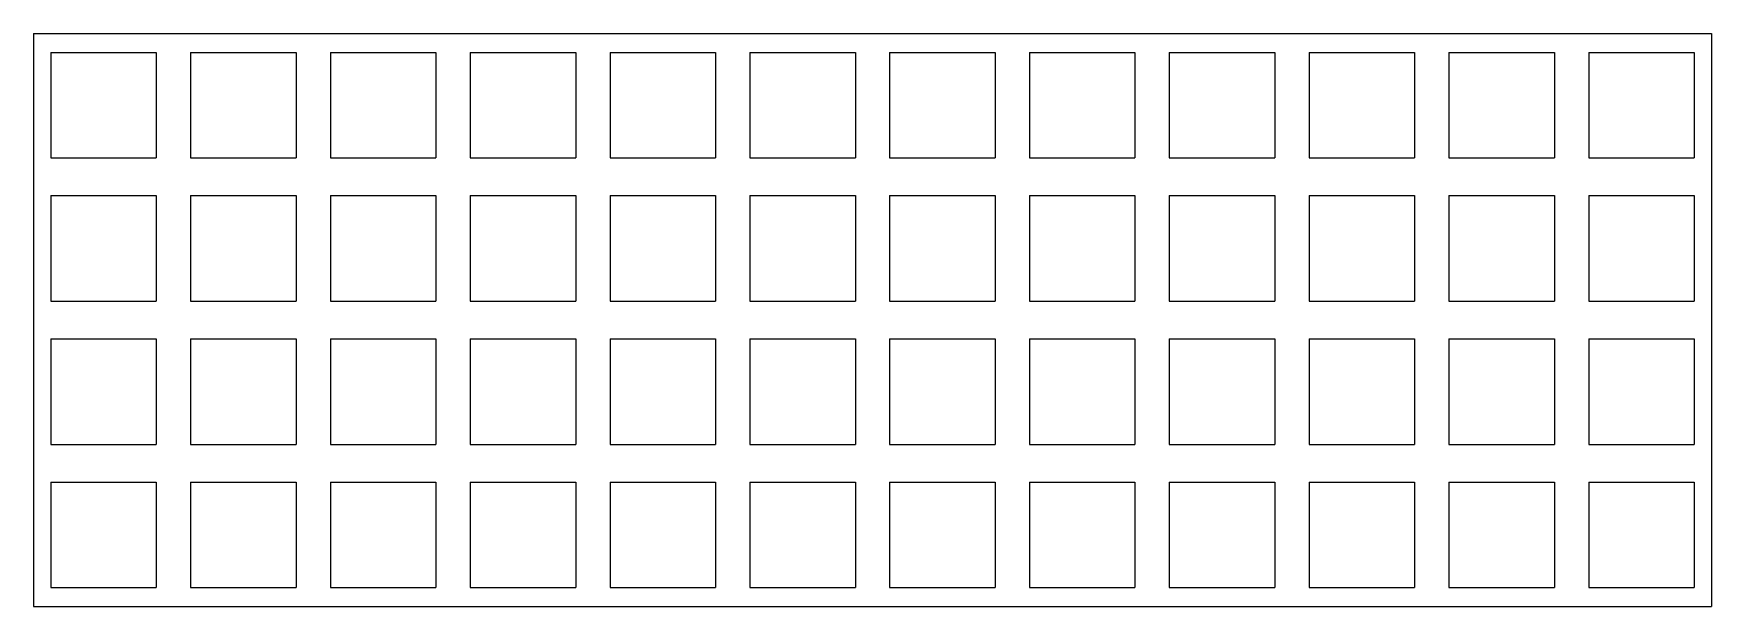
# Model space of a CAD drawing. Header units: millimetres. Extents: x 0 to 223, y -76 to 0.
import ezdxf

# ---------------------------------------------------------------- set-up
doc = ezdxf.new("R2010")
doc.units = ezdxf.units.MM

msp = doc.modelspace()

# ---------------------------------------------------------------- linework, layer by layer
for p, q in [((0, 0), (222.6, 0)), ((0, 0), (0, -76)), ((222.6, 0), (222.6, -76)), ((2.275, -2.5), (16.275, -2.5)), ((2.275, -2.5), (2.275, -16.5)), ((16.275, -2.5), (16.275, -16.5)), ((20.825, -2.5), (34.825, -2.5)), ((20.825, -2.5), (20.825, -16.5)), ((34.825, -2.5), (34.825, -16.5)), ((39.375, -2.5), (53.375, -2.5)), ((39.375, -2.5), (39.375, -16.5)), ((53.375, -2.5), (53.375, -16.5)), ((57.925, -2.5), (71.925, -2.5)), ((57.925, -2.5), (57.925, -16.5)), ((71.925, -2.5), (71.925, -16.5)), ((76.475, -2.5), (90.475, -2.5)), ((76.475, -2.5), (76.475, -16.5)), ((90.475, -2.5), (90.475, -16.5)), ((95.025, -2.5), (109.025, -2.5)), ((95.025, -2.5), (95.025, -16.5)), ((109.025, -2.5), (109.025, -16.5)), ((113.575, -2.5), (127.575, -2.5)), ((113.575, -2.5), (113.575, -16.5)), ((127.575, -2.5), (127.575, -16.5)), ((132.125, -2.5), (146.125, -2.5)), ((132.125, -2.5), (132.125, -16.5)), ((146.125, -2.5), (146.125, -16.5)), ((150.675, -2.5), (164.675, -2.5)), ((150.675, -2.5), (150.675, -16.5)), ((164.675, -2.5), (164.675, -16.5)), ((169.225, -2.5), (183.225, -2.5)), ((169.225, -2.5), (169.225, -16.5)), ((183.225, -2.5), (183.225, -16.5)), ((187.775, -2.5), (201.775, -2.5)), ((187.775, -2.5), (187.775, -16.5)), ((201.775, -2.5), (201.775, -16.5)), ((206.325, -2.5), (220.325, -2.5)), ((206.325, -2.5), (206.325, -16.5)), ((220.325, -2.5), (220.325, -16.5)), ((2.275, -16.5), (16.275, -16.5)), ((20.825, -16.5), (34.825, -16.5)), ((39.375, -16.5), (53.375, -16.5)), ((57.925, -16.5), (71.925, -16.5)), ((76.475, -16.5), (90.475, -16.5)), ((95.025, -16.5), (109.025, -16.5)), ((113.575, -16.5), (127.575, -16.5)), ((132.125, -16.5), (146.125, -16.5)), ((150.675, -16.5), (164.675, -16.5)), ((169.225, -16.5), (183.225, -16.5)), ((187.775, -16.5), (201.775, -16.5)), ((206.325, -16.5), (220.325, -16.5)), ((2.275, -21.5), (16.275, -21.5)), ((2.275, -21.5), (2.275, -35.5)), ((16.275, -21.5), (16.275, -35.5)), ((20.825, -21.5), (34.825, -21.5)), ((20.825, -21.5), (20.825, -35.5)), ((34.825, -21.5), (34.825, -35.5)), ((39.375, -21.5), (53.375, -21.5)), ((39.375, -21.5), (39.375, -35.5)), ((53.375, -21.5), (53.375, -35.5)), ((57.925, -21.5), (71.925, -21.5)), ((57.925, -21.5), (57.925, -35.5)), ((71.925, -21.5), (71.925, -35.5)), ((76.475, -21.5), (90.475, -21.5)), ((76.475, -21.5), (76.475, -35.5)), ((90.475, -21.5), (90.475, -35.5)), ((95.025, -21.5), (109.025, -21.5)), ((95.025, -21.5), (95.025, -35.5)), ((109.025, -21.5), (109.025, -35.5)), ((113.575, -21.5), (127.575, -21.5)), ((113.575, -21.5), (113.575, -35.5)), ((127.575, -21.5), (127.575, -35.5)), ((132.125, -21.5), (146.125, -21.5)), ((132.125, -21.5), (132.125, -35.5)), ((146.125, -21.5), (146.125, -35.5)), ((150.675, -21.5), (164.675, -21.5)), ((150.675, -21.5), (150.675, -35.5)), ((164.675, -21.5), (164.675, -35.5)), ((169.225, -21.5), (183.225, -21.5)), ((169.225, -21.5), (169.225, -35.5)), ((183.225, -21.5), (183.225, -35.5)), ((187.775, -21.5), (201.775, -21.5)), ((187.775, -21.5), (187.775, -35.5)), ((201.775, -21.5), (201.775, -35.5)), ((206.325, -21.5), (220.325, -21.5)), ((206.325, -21.5), (206.325, -35.5)), ((220.325, -21.5), (220.325, -35.5)), ((2.275, -35.5), (16.275, -35.5)), ((20.825, -35.5), (34.825, -35.5)), ((39.375, -35.5), (53.375, -35.5)), ((57.925, -35.5), (71.925, -35.5)), ((76.475, -35.5), (90.475, -35.5)), ((95.025, -35.5), (109.025, -35.5)), ((113.575, -35.5), (127.575, -35.5)), ((132.125, -35.5), (146.125, -35.5)), ((150.675, -35.5), (164.675, -35.5)), ((169.225, -35.5), (183.225, -35.5)), ((187.775, -35.5), (201.775, -35.5)), ((206.325, -35.5), (220.325, -35.5)), ((2.275, -40.5), (16.275, -40.5)), ((2.275, -40.5), (2.275, -54.5)), ((16.275, -40.5), (16.275, -54.5)), ((20.825, -40.5), (34.825, -40.5)), ((20.825, -40.5), (20.825, -54.5)), ((34.825, -40.5), (34.825, -54.5)), ((39.375, -40.5), (53.375, -40.5)), ((39.375, -40.5), (39.375, -54.5)), ((53.375, -40.5), (53.375, -54.5)), ((57.925, -40.5), (71.925, -40.5)), ((57.925, -40.5), (57.925, -54.5)), ((71.925, -40.5), (71.925, -54.5)), ((76.475, -40.5), (90.475, -40.5)), ((76.475, -40.5), (76.475, -54.5)), ((90.475, -40.5), (90.475, -54.5)), ((95.025, -40.5), (109.025, -40.5)), ((95.025, -40.5), (95.025, -54.5)), ((109.025, -40.5), (109.025, -54.5)), ((113.575, -40.5), (127.575, -40.5)), ((113.575, -40.5), (113.575, -54.5)), ((127.575, -40.5), (127.575, -54.5)), ((132.125, -40.5), (146.125, -40.5)), ((132.125, -40.5), (132.125, -54.5)), ((146.125, -40.5), (146.125, -54.5)), ((150.675, -40.5), (164.675, -40.5)), ((150.675, -40.5), (150.675, -54.5)), ((164.675, -40.5), (164.675, -54.5)), ((169.225, -40.5), (183.225, -40.5)), ((169.225, -40.5), (169.225, -54.5)), ((183.225, -40.5), (183.225, -54.5)), ((187.775, -40.5), (201.775, -40.5)), ((187.775, -40.5), (187.775, -54.5)), ((201.775, -40.5), (201.775, -54.5)), ((206.325, -40.5), (220.325, -40.5)), ((206.325, -40.5), (206.325, -54.5)), ((220.325, -40.5), (220.325, -54.5)), ((2.275, -54.5), (16.275, -54.5)), ((20.825, -54.5), (34.825, -54.5)), ((39.375, -54.5), (53.375, -54.5)), ((57.925, -54.5), (71.925, -54.5)), ((76.475, -54.5), (90.475, -54.5)), ((95.025, -54.5), (109.025, -54.5)), ((113.575, -54.5), (127.575, -54.5)), ((132.125, -54.5), (146.125, -54.5)), ((150.675, -54.5), (164.675, -54.5)), ((169.225, -54.5), (183.225, -54.5)), ((187.775, -54.5), (201.775, -54.5)), ((206.325, -54.5), (220.325, -54.5)), ((2.275, -59.5), (16.275, -59.5)), ((2.275, -59.5), (2.275, -73.5)), ((16.275, -59.5), (16.275, -73.5)), ((20.825, -59.5), (34.825, -59.5)), ((20.825, -59.5), (20.825, -73.5)), ((34.825, -59.5), (34.825, -73.5)), ((39.375, -59.5), (53.375, -59.5)), ((39.375, -59.5), (39.375, -73.5)), ((53.375, -59.5), (53.375, -73.5)), ((57.925, -59.5), (71.925, -59.5)), ((57.925, -59.5), (57.925, -73.5)), ((71.925, -59.5), (71.925, -73.5)), ((76.475, -59.5), (90.475, -59.5)), ((76.475, -59.5), (76.475, -73.5)), ((90.475, -59.5), (90.475, -73.5)), ((95.025, -59.5), (109.025, -59.5)), ((95.025, -59.5), (95.025, -73.5)), ((109.025, -59.5), (109.025, -73.5)), ((113.575, -59.5), (127.575, -59.5)), ((113.575, -59.5), (113.575, -73.5)), ((127.575, -59.5), (127.575, -73.5)), ((132.125, -59.5), (146.125, -59.5)), ((132.125, -59.5), (132.125, -73.5)), ((146.125, -59.5), (146.125, -73.5)), ((150.675, -59.5), (164.675, -59.5)), ((150.675, -59.5), (150.675, -73.5)), ((164.675, -59.5), (164.675, -73.5)), ((169.225, -59.5), (183.225, -59.5)), ((169.225, -59.5), (169.225, -73.5)), ((183.225, -59.5), (183.225, -73.5)), ((187.775, -59.5), (201.775, -59.5)), ((187.775, -59.5), (187.775, -73.5)), ((201.775, -59.5), (201.775, -73.5)), ((206.325, -59.5), (220.325, -59.5)), ((206.325, -59.5), (206.325, -73.5)), ((220.325, -59.5), (220.325, -73.5)), ((2.275, -73.5), (16.275, -73.5)), ((20.825, -73.5), (34.825, -73.5)), ((39.375, -73.5), (53.375, -73.5)), ((57.925, -73.5), (71.925, -73.5)), ((76.475, -73.5), (90.475, -73.5)), ((95.025, -73.5), (109.025, -73.5)), ((113.575, -73.5), (127.575, -73.5)), ((132.125, -73.5), (146.125, -73.5)), ((150.675, -73.5), (164.675, -73.5)), ((169.225, -73.5), (183.225, -73.5)), ((187.775, -73.5), (201.775, -73.5)), ((206.325, -73.5), (220.325, -73.5)), ((0, -76), (222.6, -76))]:
    msp.add_line(p, q)
for centre, start, end in [((2.275, -2.5), 90, 180), ((16.275, -2.5), 0, 90), ((20.825, -2.5), 90, 180), ((34.825, -2.5), 0, 90), ((39.375, -2.5), 90, 180), ((53.375, -2.5), 0, 90), ((57.925, -2.5), 90, 180), ((71.925, -2.5), 0, 90), ((76.475, -2.5), 90, 180), ((90.475, -2.5), 0, 90), ((95.025, -2.5), 90, 180), ((109.025, -2.5), 0, 90), ((113.575, -2.5), 90, 180), ((127.575, -2.5), 0, 90), ((132.125, -2.5), 90, 180), ((146.125, -2.5), 0, 90), ((150.675, -2.5), 90, 180), ((164.675, -2.5), 0, 90), ((169.225, -2.5), 90, 180), ((183.225, -2.5), 0, 90), ((187.775, -2.5), 90, 180), ((201.775, -2.5), 0, 90), ((206.325, -2.5), 90, 180), ((220.325, -2.5), 0, 90), ((2.275, -16.5), 180, 270), ((16.275, -16.5), 270, 360), ((20.825, -16.5), 180, 270), ((34.825, -16.5), 270, 360), ((39.375, -16.5), 180, 270), ((53.375, -16.5), 270, 360), ((57.925, -16.5), 180, 270), ((71.925, -16.5), 270, 360), ((76.475, -16.5), 180, 270), ((90.475, -16.5), 270, 360), ((95.025, -16.5), 180, 270), ((109.025, -16.5), 270, 360), ((113.575, -16.5), 180, 270), ((127.575, -16.5), 270, 360), ((132.125, -16.5), 180, 270), ((146.125, -16.5), 270, 360), ((150.675, -16.5), 180, 270), ((164.675, -16.5), 270, 360), ((169.225, -16.5), 180, 270), ((183.225, -16.5), 270, 360), ((187.775, -16.5), 180, 270), ((201.775, -16.5), 270, 360), ((206.325, -16.5), 180, 270), ((220.325, -16.5), 270, 360), ((2.275, -21.5), 90, 180), ((16.275, -21.5), 0, 90), ((20.825, -21.5), 90, 180), ((34.825, -21.5), 0, 90), ((39.375, -21.5), 90, 180), ((53.375, -21.5), 0, 90), ((57.925, -21.5), 90, 180), ((71.925, -21.5), 0, 90), ((76.475, -21.5), 90, 180), ((90.475, -21.5), 0, 90), ((95.025, -21.5), 90, 180), ((109.025, -21.5), 0, 90), ((113.575, -21.5), 90, 180), ((127.575, -21.5), 0, 90), ((132.125, -21.5), 90, 180), ((146.125, -21.5), 0, 90), ((150.675, -21.5), 90, 180), ((164.675, -21.5), 0, 90), ((169.225, -21.5), 90, 180), ((183.225, -21.5), 0, 90), ((187.775, -21.5), 90, 180), ((201.775, -21.5), 0, 90), ((206.325, -21.5), 90, 180), ((220.325, -21.5), 0, 90), ((2.275, -35.5), 180, 270), ((16.275, -35.5), 270, 360), ((20.825, -35.5), 180, 270), ((34.825, -35.5), 270, 360), ((39.375, -35.5), 180, 270), ((53.375, -35.5), 270, 360), ((57.925, -35.5), 180, 270), ((71.925, -35.5), 270, 360), ((76.475, -35.5), 180, 270), ((90.475, -35.5), 270, 360), ((95.025, -35.5), 180, 270), ((109.025, -35.5), 270, 360), ((113.575, -35.5), 180, 270), ((127.575, -35.5), 270, 360), ((132.125, -35.5), 180, 270), ((146.125, -35.5), 270, 360), ((150.675, -35.5), 180, 270), ((164.675, -35.5), 270, 360), ((169.225, -35.5), 180, 270), ((183.225, -35.5), 270, 360), ((187.775, -35.5), 180, 270), ((201.775, -35.5), 270, 360), ((206.325, -35.5), 180, 270), ((220.325, -35.5), 270, 360), ((2.275, -40.5), 90, 180), ((16.275, -40.5), 0, 90), ((20.825, -40.5), 90, 180), ((34.825, -40.5), 0, 90), ((39.375, -40.5), 90, 180), ((53.375, -40.5), 0, 90), ((57.925, -40.5), 90, 180), ((71.925, -40.5), 0, 90), ((76.475, -40.5), 90, 180), ((90.475, -40.5), 0, 90), ((95.025, -40.5), 90, 180), ((109.025, -40.5), 0, 90), ((113.575, -40.5), 90, 180), ((127.575, -40.5), 0, 90), ((132.125, -40.5), 90, 180), ((146.125, -40.5), 0, 90), ((150.675, -40.5), 90, 180), ((164.675, -40.5), 0, 90), ((169.225, -40.5), 90, 180), ((183.225, -40.5), 0, 90), ((187.775, -40.5), 90, 180), ((201.775, -40.5), 0, 90), ((206.325, -40.5), 90, 180), ((220.325, -40.5), 0, 90), ((2.275, -54.5), 180, 270), ((16.275, -54.5), 270, 360), ((20.825, -54.5), 180, 270), ((34.825, -54.5), 270, 360), ((39.375, -54.5), 180, 270), ((53.375, -54.5), 270, 360), ((57.925, -54.5), 180, 270), ((71.925, -54.5), 270, 360), ((76.475, -54.5), 180, 270), ((90.475, -54.5), 270, 360), ((95.025, -54.5), 180, 270), ((109.025, -54.5), 270, 360), ((113.575, -54.5), 180, 270), ((127.575, -54.5), 270, 360), ((132.125, -54.5), 180, 270), ((146.125, -54.5), 270, 360), ((150.675, -54.5), 180, 270), ((164.675, -54.5), 270, 360), ((169.225, -54.5), 180, 270), ((183.225, -54.5), 270, 360), ((187.775, -54.5), 180, 270), ((201.775, -54.5), 270, 360), ((206.325, -54.5), 180, 270), ((220.325, -54.5), 270, 360), ((2.275, -59.5), 90, 180), ((16.275, -59.5), 0, 90), ((20.825, -59.5), 90, 180), ((34.825, -59.5), 0, 90), ((39.375, -59.5), 90, 180), ((53.375, -59.5), 0, 90), ((57.925, -59.5), 90, 180), ((71.925, -59.5), 0, 90), ((76.475, -59.5), 90, 180), ((90.475, -59.5), 0, 90), ((95.025, -59.5), 90, 180), ((109.025, -59.5), 0, 90), ((113.575, -59.5), 90, 180), ((127.575, -59.5), 0, 90), ((132.125, -59.5), 90, 180), ((146.125, -59.5), 0, 90), ((150.675, -59.5), 90, 180), ((164.675, -59.5), 0, 90), ((169.225, -59.5), 90, 180), ((183.225, -59.5), 0, 90), ((187.775, -59.5), 90, 180), ((201.775, -59.5), 0, 90), ((206.325, -59.5), 90, 180), ((220.325, -59.5), 0, 90), ((2.275, -73.5), 180, 270), ((16.275, -73.5), 270, 360), ((20.825, -73.5), 180, 270), ((34.825, -73.5), 270, 360), ((39.375, -73.5), 180, 270), ((53.375, -73.5), 270, 360), ((57.925, -73.5), 180, 270), ((71.925, -73.5), 270, 360), ((76.475, -73.5), 180, 270), ((90.475, -73.5), 270, 360), ((95.025, -73.5), 180, 270), ((109.025, -73.5), 270, 360), ((113.575, -73.5), 180, 270), ((127.575, -73.5), 270, 360), ((132.125, -73.5), 180, 270), ((146.125, -73.5), 270, 360), ((150.675, -73.5), 180, 270), ((164.675, -73.5), 270, 360), ((169.225, -73.5), 180, 270), ((183.225, -73.5), 270, 360), ((187.775, -73.5), 180, 270), ((201.775, -73.5), 270, 360), ((206.325, -73.5), 180, 270), ((220.325, -73.5), 270, 360)]:
    msp.add_arc(centre, 0, start, end)

doc.saveas('drawing.dxf')
